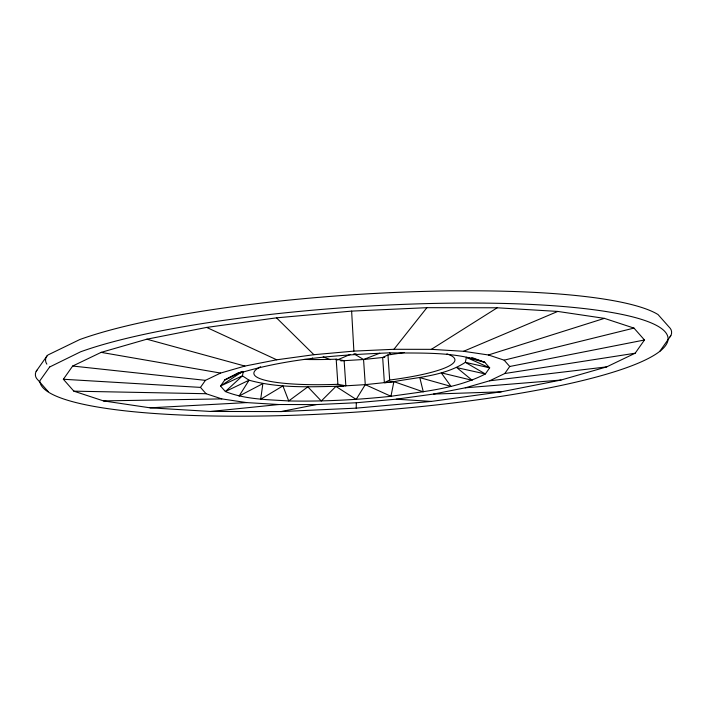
<?xml version="1.0" encoding="UTF-8"?>
<svg xmlns="http://www.w3.org/2000/svg" width="707" height="707" viewBox="0 0 707 707"><rect width="100%" height="100%" fill="white"/><g stroke="black" fill="none" stroke-linecap="round" stroke-linejoin="round"><path stroke-width="1.06" d="M356.204 408.151L356.319 402.76L396.291 399.181L433.471 394.073L465.294 387.807L489.615 380.799L606.694 366.88L635.169 353.217L644.475 339.987L633.976 328.101L604.405 318.362L557.752 311.433L497.215 307.784L426.904 307.678L351.626 311.107L276.508 317.841L206.656 327.421L146.844 339.201L101.145 352.369L72.671 366.04L63.365 379.261L73.855 391.157L103.434 400.896L150.078 407.824L210.624 411.465L280.926 411.58L356.204 408.151L431.332 401.417L501.175 391.828L560.987 380.048L606.694 366.88M243.226 371.864L242.43 375.85L225.383 391.545L220.522 386.031L224.835 379.906L238.409 372.748M241.6 372.076L220.522 386.031L242.43 375.85L249.058 380.207L239.09 396.053L262.871 383.627L260.689 399.261L282.915 385.898L288.73 400.949L307.837 386.844L321.296 401.002L335.922 386.42L365.272 384.643L390.953 396.291C422.804 391.484 456.307 389.036 485.356 373.968L489.668 367.843L465.356 362.346C444.296 376.018 417.952 377.167 393.887 381.639L390.953 396.291C357 399.879 322.869 401.647 288.73 400.949C267.458 399.57 245.479 399.552 225.383 391.545L249.058 380.207C279.716 388.673 312.008 386.773 343.478 386.128M466.355 357.362L489.668 367.843L484.808 362.338L466.355 357.362L465.356 362.346L485.356 373.968L456.802 367.622L472.17 380.295L441.256 372.828L451.004 386.402L419.799 377.609L423.299 391.855L393.887 381.639L365.272 384.643L356.16 399.411L335.922 386.42M36.941 370.221C34.935 372.527 34.829 376.159 36.693 378.581L48.147 391.554M670.059 336.779C672.065 334.473 672.171 330.841 670.307 328.419L658.005 314.527L655.857 313.289A314.836 52.504 -3.9 0 0 391.634 292.592A314.836 52.504 -3.9 0 0 79.811 339.528L47.97 354.967A6.823 6.487 54.6 0 0 46.848 364.149M36.198 371.281L47.069 355.824M63.365 379.261L200.47 387.392L205.428 380.348L220.575 373.075L244.896 366.067L276.729 359.801L313.899 354.702L353.88 351.114L393.94 349.293L431.358 349.346L463.571 351.291L488.404 354.976L504.144 360.163L509.729 366.491L644.475 339.987M489.615 380.799L504.771 373.526L509.729 366.491M659.931 351.176L670.802 335.719M393.94 349.293L426.904 307.678M431.358 349.346L497.215 307.784M240.822 371.979L224.835 379.906L239.514 372.775M309.816 359.589L312.591 357.998M404.139 352.519A100.748 16.8 -3.9 0 1 387.966 354.896L382.664 357.495L384.378 382.637L389.681 380.039A100.748 16.8 -3.9 0 0 446.895 353.889M242.943 371.378L238.029 373.579C286.777 358.493 338.193 354.967 388.903 352.881C420.895 353.394 454.248 351.22 484.808 362.338L471.763 357.486M337.177 360.004L350.045 354.507M463.571 351.291L557.752 311.433M354.039 354.463L356.019 353.659M340.827 360.879L363.557 359.501L379.721 353.244M488.404 354.976L604.405 318.362M504.144 360.163L633.976 328.101M280.926 411.58L316.25 404.59L356.319 402.76M504.771 373.526L635.169 353.217M384.82 382.805L393.887 381.639M353.889 353.765L363.557 359.501L384.776 357.265M210.624 411.465L278.841 404.528L316.25 404.59M465.294 387.807L560.987 380.048M150.078 407.824L246.619 402.592L278.841 404.528M433.471 394.073L501.175 391.828M103.434 400.896L221.795 398.898L246.619 402.592M73.855 391.157L206.055 393.719L221.795 398.898M396.291 399.181L431.332 401.417M72.671 366.04L205.428 380.348M101.145 352.369L220.575 373.075M304.381 359.43A100.748 16.8 -3.9 0 0 336.178 359.165L344.132 360.676L345.847 385.819L337.893 384.308A100.748 16.8 -3.9 0 1 260.636 366.747M146.844 339.201L244.896 366.067M323.17 356.841L330.196 359.669M206.656 327.421L276.729 359.801M276.508 317.841L313.899 354.702M200.47 387.392L206.055 393.719M389.672 352.855L390.918 354.675M387.966 354.896L389.681 380.039M363.557 359.501L365.272 384.643M336.178 359.165L337.893 384.308M351.626 311.107L353.88 351.114M49.658 366.995L39.795 380.861A314.836 52.504 -3.9 0 0 463.677 401.656A314.836 52.504 -3.9 0 0 592.961 309.639A314.836 52.504 -3.9 0 0 80.642 351.786L49.658 366.995"/></g></svg>
